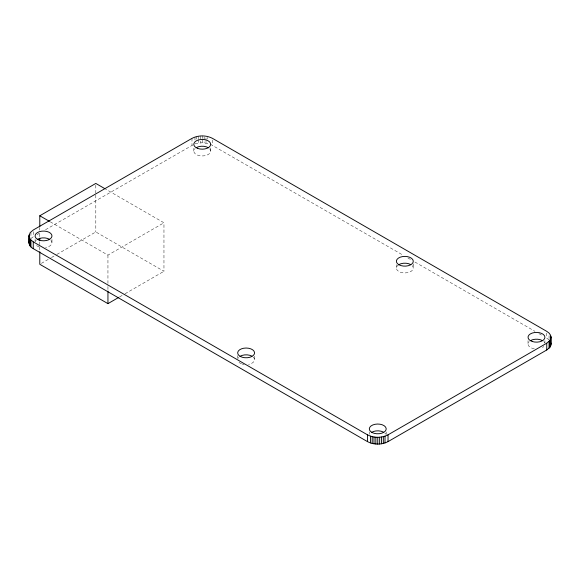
<?xml version="1.0" encoding="UTF-8"?>
<svg xmlns="http://www.w3.org/2000/svg" width="580" height="580" viewBox="0 0 580 580"><rect width="100%" height="100%" fill="white"/><g stroke="black" fill="none" stroke-linecap="round" stroke-linejoin="round"><path stroke-width="0.43" stroke-dasharray="2.9 2.17" d="M30.943 238.532L33.256 236.799L33.256 231.703M37.091 234.581L39.389 233.254M45.523 229.716L194.227 144.166M41.347 263.392L50.685 257.998M51.461 257.549L56.13 254.859M56.905 254.41L95.809 231.949L163.959 271.295L163.959 222.785L105.516 189.044M50.242 221.814L107.945 255.127L163.959 222.785M119.61 296.902L124.279 294.205M125.062 293.755L163.959 271.295M194.974 143.833L202.239 142.709L209.503 143.833M210.25 144.166L403.165 255.236M407.87 257.955L411.01 259.767M414.932 262.037L534.977 331.339M538.9 333.601L542.039 335.414M549.057 339.873L546.744 338.133L546.744 333.043M549.057 335.624L549.057 339.024M544.924 340.67L544.924 343.215M528.025 340.67L528.025 344.063M413.286 263.784L413.286 268.032M396.387 264.697L396.387 268.09M386.193 431.977L386.193 434.522M369.329 431.774L369.329 434.326M254.562 356.142L254.562 359.535M237.677 355.613L237.677 358.157M212.512 140.07L212.512 145.167M210.678 147.922L210.678 151.322M207.799 137.402L207.799 139.106M206.001 137.902L206.001 140.447M206.001 141.295L206.001 142.992M204.138 136.837L204.138 142.781M202.239 135.916L202.239 138.468M202.239 139.316L202.239 142.709M200.346 135.988L200.346 142.781M198.483 136.206L198.483 138.75M198.483 139.599L198.483 142.992M196.678 136.554L196.678 139.106M194.974 137.04L194.974 140.44M193.8 148.321L193.8 150.865M191.973 138.374L191.973 145.167M107.945 255.127L107.945 285.672M107.945 286.571L107.945 290.16M95.809 185.23L95.809 194.213M95.809 195.112L95.809 231.949M51.975 239.424L51.975 242.817M39.788 227.454L39.788 230.151M39.788 233.747L39.788 237.336M39.788 241.831L39.788 250.814M35.075 239.243L35.075 241.787M30.943 232.594L30.943 237.684M412.126 265.596A8.454 4.879 0 0 1 409.726 272.042A8.454 4.879 0 0 1 398.395 271.223A8.454 4.879 0 0 1 398.822 264.632M209.743 148.85A8.454 4.879 0 0 1 201.847 155.969A8.454 4.879 0 0 1 195.126 148.458M253.293 357.12A8.454 4.879 0 0 1 248.573 364.363M244.202 364.443A8.454 4.879 0 0 1 242.136 364.001M241.505 363.783A8.454 4.879 0 0 1 238.945 362.275M237.887 358.585A8.454 4.879 0 0 1 238.67 357.396M384.779 432.985A8.454 4.879 0 0 1 385.758 434.123M543.793 346.499A8.454 4.879 0 0 1 542.452 347.514M534.289 348.776A8.454 4.879 0 0 1 529.156 341.627M543.793 341.627A8.454 4.879 0 0 1 544.642 342.802M50.924 240.367A8.454 4.879 0 0 1 45.559 247.464M39.165 246.906A8.454 4.879 0 0 1 36.127 245.086M35.402 241.374A8.454 4.879 0 0 1 36.286 240.207"/><path stroke-width="0.87" d="M29 235.937L30.102 232.725L33.256 230.006L191.973 138.374C198.266 135.082 206.212 135.082 212.512 138.374L546.744 331.347L549.057 333.079L550.507 335.102L551 337.27L550.877 345.158L549.898 347.275L546.744 349.994L388.027 441.626C381.734 444.918 373.788 444.918 367.488 441.626L33.256 248.653C28.202 246.427 28.601 240.497 29 235.937L30.102 239.149L33.256 241.867L367.488 434.833C373.788 438.125 381.734 438.125 388.027 434.833L546.744 343.2L549.898 340.482L551 337.27M29 242.73L29.123 241.635M39.788 226.555L39.788 215.774L95.809 183.432L104.77 188.609M39.788 251.713L39.788 264.291L107.945 303.637L118.835 297.351M39.788 215.774L49.496 221.379M550.877 342.969L551 344.063M550.877 336.175L550.877 345.158M550.507 339.445L550.507 346.231M549.898 340.482L549.898 347.275M549.057 341.468L549.057 348.254M546.744 343.2L546.744 349.994M388.027 434.833L388.027 441.626M385.026 436.167L385.026 442.961M383.322 436.653L383.322 443.446M381.517 437.008L381.517 443.794M379.653 437.218L379.653 444.012M377.761 437.291L377.761 444.084M375.862 437.218L375.862 444.012M373.998 437.008L373.998 443.794M372.2 436.653L372.2 443.446M370.497 436.167L370.497 442.961M367.488 434.833L367.488 441.626M107.945 291.058L107.945 303.637M39.788 238.235L39.788 240.033M33.256 241.867L33.256 248.653M30.943 240.127L30.943 246.92M30.102 239.149L30.102 245.935M29.493 238.105L29.493 244.898M29.123 234.842L29.123 243.825M398.822 264.632A8.454 4.879 0 0 1 410.771 264.589M196.548 147.487A8.454 4.879 0 0 1 208.481 147.806M371.403 432.484A8.454 4.879 0 0 1 383.322 432.027M239.953 356.359A8.454 4.879 0 0 1 251.894 356.135M37.664 239.214A8.454 4.879 0 0 1 49.612 239.344M530.504 340.612A8.454 4.879 0 0 1 542.452 340.612M398.895 264.741A8.454 4.879 0 0 0 413.011 262.501A8.454 4.879 0 0 0 402.6 256.563A8.454 4.879 0 0 0 398.895 264.741M197.679 148.407A8.454 4.879 0 0 0 210.678 144.529A8.454 4.879 0 0 0 198.36 139.969A8.454 4.879 0 0 0 197.679 148.407M240.345 356.468A8.454 4.879 0 0 0 254.352 354.01A8.454 4.879 0 0 0 243.665 348.239A8.454 4.879 0 0 0 240.345 356.468M39.165 240.113A8.454 4.879 0 0 0 51.975 236.031A8.454 4.879 0 0 0 39.44 231.667A8.454 4.879 0 0 0 39.165 240.113M532.251 341.497A8.454 4.879 0 0 0 544.924 337.27A8.454 4.879 0 0 0 532.251 333.05A8.454 4.879 0 0 0 532.251 341.497M372.193 432.578A8.454 4.879 0 0 0 386.048 429.852A8.454 4.879 0 0 0 375.035 424.292A8.454 4.879 0 0 0 372.193 432.578"/></g></svg>
